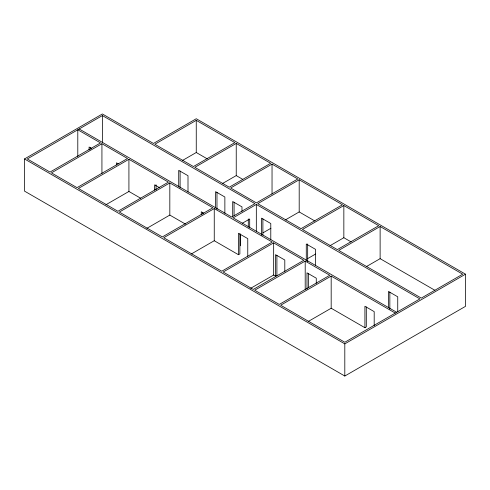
<?xml version="1.0" encoding="UTF-8"?>
<svg xmlns="http://www.w3.org/2000/svg" width="490" height="490" viewBox="0 0 490 490"><rect width="100%" height="100%" fill="white"/><g stroke="black" fill="none" stroke-linecap="round" stroke-linejoin="round"><path stroke-width="0.73" d="M24.5 158.944L102.392 113.968L153.456 143.454L196.257 118.739L465.5 274.186L465.5 306.348L344.807 376.032L24.5 191.106L24.5 158.944L344.807 343.87L465.5 274.186M79.184 128.98L231.721 217.046L254.935 203.644L102.392 115.579L27.287 158.944L50.029 172.076L100.536 142.915L77.794 129.783L77.794 156.708M101.932 143.717L51.425 172.878L77.016 187.652L127.523 158.497L101.932 143.717L101.932 173.638M196.257 120.35L154.852 144.256L193.434 166.533L234.845 142.627L196.257 120.35L196.257 152.513L182.458 160.481M128.919 159.299L78.412 188.46L117.925 211.276L168.431 182.115L128.919 159.299L128.919 191.461L105.956 204.716M236.235 143.429L194.83 167.335L229.234 187.198L270.645 163.293L236.235 143.429L236.235 175.592L222.429 183.56M169.822 182.917L119.321 212.078L162.355 236.921L212.862 207.766L169.822 182.917L169.822 215.079L146.865 228.334M272.036 164.101L230.631 188.007L256.393 202.878L297.798 178.972L272.036 164.101L272.036 194.016M214.253 208.569L163.746 237.73L221.762 271.221L272.269 242.06L214.253 208.569L214.253 240.731L238.477 254.714L239.873 253.912L239.873 233.951M395.314 313.104L331.179 276.072L280.672 305.233L344.807 342.259L419.912 298.894L256.325 204.453L233.118 217.848L396.704 312.295M299.194 179.775L257.783 203.681L301.044 228.659L342.455 204.753L299.194 179.775L299.194 211.937L314.923 221.021M242.262 223.293L249.692 218.999L249.692 227.875M191.296 253.985L214.253 240.731M263.044 232.811L270.927 228.254M285.388 219.906L299.194 211.937M273.659 242.869L223.152 272.024L253.306 289.431L303.812 260.276L273.659 242.869L273.659 275.031L250.702 288.285M343.845 205.555L302.44 229.461L337.322 249.606L378.727 225.694L343.845 205.555L343.845 237.717L330.046 245.686M273.659 275.031L275.515 276.097L276.905 275.294L276.905 255.333M307.696 258.591L315.585 254.034M305.203 261.078L254.696 290.239L279.282 304.431L329.788 275.27L305.203 261.078L305.203 289.498M380.124 226.503L338.713 250.408L421.308 298.092L462.713 274.186L380.124 226.503L380.124 258.665L434.961 290.325M366.318 266.634L380.124 258.665M308.222 321.489L331.179 308.235L364.915 327.712L366.306 326.91L366.306 306.948M196.257 152.513L207.374 158.932M236.235 175.592L242.85 179.414M343.845 237.717L351.085 241.901M91.569 148.458L89.094 147.025L89.094 149.983M118.329 163.905L116.473 162.833L116.473 165.05M159.581 187.725L154.626 184.865L154.626 190.04M203.754 213.224L201.274 211.796L201.274 214.755M128.919 191.461L140.783 198.309M169.822 215.079L185.551 224.157M397.739 311.603L397.739 296.811L388.454 291.452L388.454 307.72M389.844 292.126L389.844 309.135M374.195 325.679L374.195 311.634L364.915 306.268L364.915 327.712M344.807 343.87L344.807 376.032M331.179 276.072L331.179 308.235M316.271 283.361L316.271 278.185L306.985 272.826L306.985 289.094M315.566 265.635L315.566 249.373L306.281 244.014L306.281 260.276M308.382 273.5L308.382 287.55M307.671 243.947L307.671 261.691M284.8 271.846L284.8 260.019L275.515 254.659L275.515 276.097M270.786 239.782L270.786 223.52L261.501 218.16L261.501 235.163M262.891 218.834L262.891 235.096M256.325 204.453L256.325 231.378M248.295 218.938L248.295 227.072M247.762 256.38L247.762 238.636L238.477 233.277L238.477 254.714M241.974 211.319L241.974 206.884L232.695 201.525L232.695 217.052M240.406 233.975L240.406 245.802M234.085 202.199L234.085 215.508M224.867 213.273L224.867 197.011L215.582 191.645L215.582 207.913M216.978 192.325L216.978 209.328M202.67 212.47L202.67 213.952M188.001 191.988L188.001 175.72L178.715 170.361L178.715 186.629M180.106 171.035L180.106 188.044M156.022 184.797L156.022 189.973M102.392 115.579L102.392 142.504M90.485 147.704L90.485 149.181"/></g></svg>
